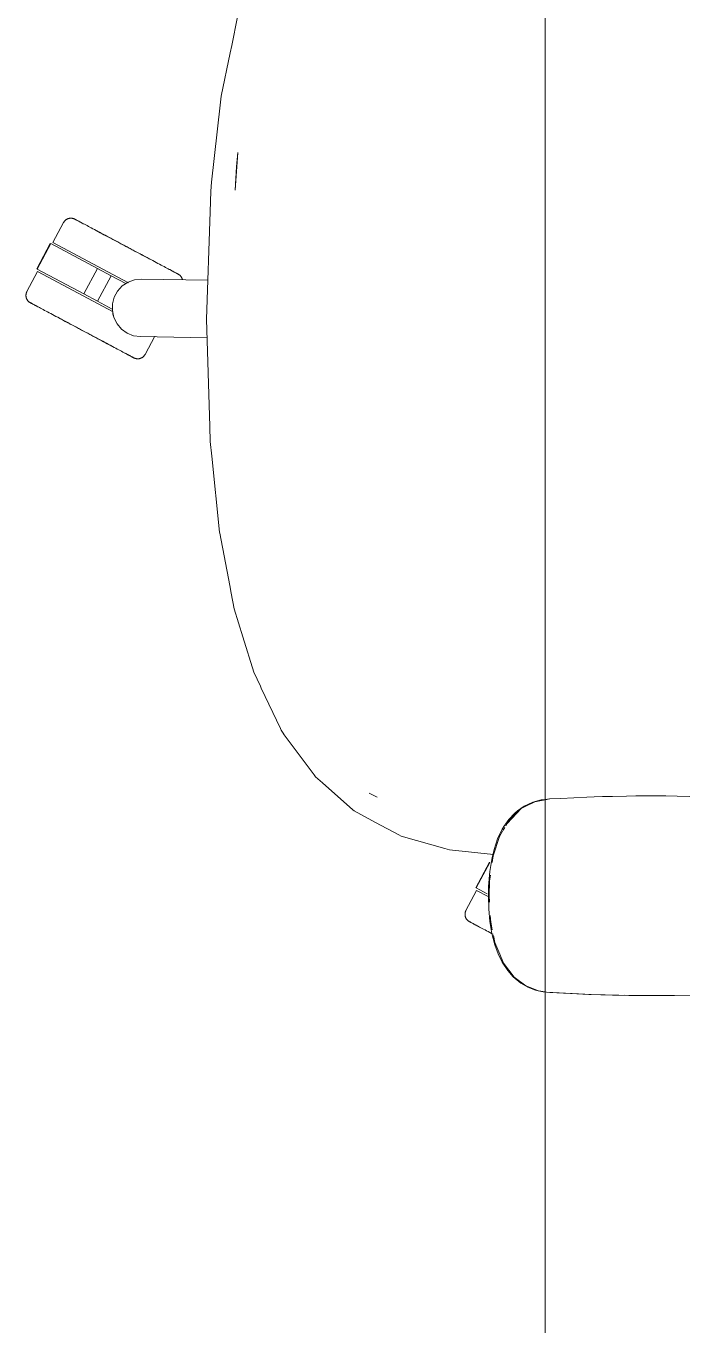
# Model space of a CAD drawing. Header units: millimetres. Extents: x 155927 to 317870, y -36033 to 97293.
# Drawn here: x 211260 to 211578, y 9941 to 10572 of the extents above; entities that cross this region are included whole.
import ezdxf

# ---------------------------------------------------------------- set-up
doc = ezdxf.new("R2010")
doc.units = ezdxf.units.MM
doc.header["$MEASUREMENT"] = 0
doc.layers.add('G-IMPT', color=8, linetype='CONTINUOUS', lineweight=9)
doc.layers.add('I-FURN', color=8, linetype='CONTINUOUS', lineweight=9)

msp = doc.modelspace()

# ---------------------------------------------------------------- linework, layer by layer
at = {"layer": 'G-IMPT'}
for p, q in [((211359.53, 10562.12), (211362.4, 10575.94)), ((211358.77, 10558.44), (211359.53, 10562.12)), ((211358.77, 10558.44), (211354.42, 10537.49)), ((211354.42, 10537.49), (211353.93, 10533.08)), ((211349.8, 10495.63), (211353.93, 10533.08)), ((211361.2, 10491.79), (211362.45, 10510.07)), ((211362.45, 10510.07), (211361.84, 10503.13)), ((211361.2, 10491.79), (211361.84, 10503.13)), ((211349.8, 10495.63), (211349.32, 10491.26)), ((211349, 10481.32), (211349.32, 10491.26)), ((211349, 10481.32), (211347.29, 10429.14)), ((211347.29, 10429.14), (211348.91, 10376.97)), ((211348.91, 10376.97), (211349.13, 10369.71)), ((211349.87, 10362.65), (211349.13, 10369.71)), ((211353.69, 10325.65), (211349.87, 10362.65)), ((211353.69, 10325.65), (211353.78, 10325.19)), ((211358.64, 10299.81), (211353.78, 10325.19)), ((211358.64, 10299.81), (211359.35, 10296.15)), ((211360.81, 10288.55), (211359.35, 10296.15)), ((211365, 10274.94), (211360.81, 10288.55)), ((211370.32, 10257.67), (211365, 10274.94)), ((211370.32, 10257.67), (211373.51, 10250.9)), ((211373.94, 10249.98), (211373.51, 10250.9)), ((211383.21, 10230.34), (211373.94, 10249.98)), ((211383.21, 10230.34), (211383.63, 10229.63)), ((211384.57, 10228.06), (211383.63, 10229.63)), ((211385.03, 10227.29), (211384.57, 10228.06)), ((211385.03, 10227.29), (211399.6, 10207.79)), ((211399.6, 10207.79), (211400.33, 10206.82)), ((211403.59, 10203.95), (211400.33, 10206.82)), ((211403.59, 10203.95), (211418.37, 10190.93)), ((211426.34, 10198.96), (211430.23, 10197)), ((211426.34, 10198.96), (211428.64, 10197.78)), ((211428.64, 10197.78), (211430.23, 10197)), ((211509.9, 10195.67), (211505.95, 10194.6)), ((211506.79, 10194.8), (211511.83, 10195.74)), ((211511.83, 10195.91), (211509.9, 10195.67)), ((211511.83, 10195.74), (211514.13, 10196.17)), ((211513.91, 10196.17), (211511.83, 10195.91)), ((211519.57, 10196.45), (211513.91, 10196.17)), ((211519.57, 10196.45), (211532.13, 10197.07)), ((211535.68, 10197.19), (211532.13, 10197.07)), ((211551.35, 10197.57), (211535.68, 10197.19)), ((211539.72, 10197.28), (211542.4, 10197.39)), ((211544.62, 10197.39), (211542.4, 10197.39)), ((211551.35, 10197.57), (211555.86, 10197.62)), ((211555.86, 10197.62), (211570.57, 10197.61)), ((211576.04, 10197.54), (211570.57, 10197.61)), ((211576.04, 10197.54), (211588.35, 10197.25)), ((211418.37, 10190.93), (211419.04, 10190.35)), ((211429.47, 10184.76), (211419.04, 10190.35)), ((211493.39, 10184.2), (211500.29, 10191.59)), ((211497.08, 10189.28), (211494.21, 10186.23)), ((211494.58, 10186.29), (211500.29, 10191.59)), ((211494.8, 10185.82), (211497.88, 10189.36)), ((211497.08, 10189.28), (211498.4, 10190.41)), ((211500.29, 10191.59), (211497.88, 10189.36)), ((211501.62, 10192.62), (211498.4, 10190.41)), ((211502.53, 10192.7), (211500.29, 10191.59)), ((211501.62, 10192.62), (211505.95, 10194.6)), ((211502.53, 10192.7), (211506.79, 10194.8)), ((211440.71, 10178.75), (211429.47, 10184.76)), ((211490.96, 10181.4), (211491.77, 10182.78)), ((211491.37, 10180.91), (211492.23, 10182.35)), ((211494.21, 10186.23), (211491.77, 10182.78)), ((211492.7, 10183.13), (211494.58, 10186.29)), ((211493.39, 10184.2), (211494.67, 10185.67)), ((211441.82, 10178.16), (211440.71, 10178.75)), ((211463.17, 10172.15), (211441.82, 10178.16)), ((211486.59, 10168.59), (211489.62, 10177.99)), ((211487.02, 10171.68), (211488.76, 10176.77)), ((211488.76, 10176.77), (211490.96, 10181.4)), ((211489.62, 10177.99), (211491.09, 10180.44)), ((211463.17, 10172.15), (211465.43, 10171.51)), ((211486.71, 10169.1), (211465.43, 10171.51)), ((211487.02, 10171.68), (211486.04, 10167.75)), ((211486.04, 10167.75), (211484.92, 10160.99)), ((211486.13, 10165.3), (211486.59, 10168.59)), ((211484.35, 10153.68), (211484.92, 10160.99)), ((211484.86, 10156.33), (211485.26, 10159.12)), ((211484.35, 10153.68), (211484.26, 10149.17)), ((211484.86, 10156.33), (211484.63, 10149.17)), ((211484.26, 10149.17), (211484.44, 10142.83)), ((211484.82, 10146.06), (211484.63, 10149.17)), ((211485, 10136.68), (211484.44, 10142.83)), ((211485.42, 10136.34), (211485.22, 10139.55)), ((211485, 10136.68), (211486, 10130.75)), ((211486.19, 10132.59), (211485.42, 10136.34)), ((211487.43, 10125.27), (211486, 10130.75)), ((211487.46, 10126.38), (211486.75, 10129.85)), ((211487.46, 10126.38), (211489.79, 10120.76)), ((211487.43, 10125.27), (211489.02, 10120.93)), ((211491, 10116.86), (211489.02, 10120.93)), ((211491.63, 10116.36), (211489.79, 10120.76)), ((211491, 10116.86), (211493.66, 10112.81)), ((211496.84, 10109.58), (211491.63, 10116.36)), ((211493.66, 10112.81), (211496.32, 10109.77)), ((211500.06, 10106.7), (211496.32, 10109.77)), ((211502.47, 10105.41), (211496.84, 10109.58)), ((211503.5, 10104.74), (211500.06, 10106.7)), ((211508.66, 10103), (211502.47, 10105.41)), ((211503.5, 10104.74), (211507.14, 10103.35)), ((211508.49, 10102.98), (211507.14, 10103.35)), ((211508.49, 10102.98), (211510.88, 10102.53)), ((211508.66, 10103), (211511.83, 10102.52)), ((211512.53, 10102.28), (211510.88, 10102.53)), ((211533.1, 10101.23), (211512.53, 10102.28)), ((211534.31, 10101.19), (211512.53, 10102.28)), ((211512.53, 10102.28), (211514.13, 10102.17)), ((211534.31, 10101.19), (211514.13, 10102.17)), ((211554.5, 10100.73), (211533.1, 10101.23)), ((211544.66, 10100.89), (211533.1, 10101.23)), ((211533.1, 10101.23), (211534.31, 10101.19)), ((211554.5, 10100.73), (211534.31, 10101.19)), ((211574.68, 10100.77), (211544.66, 10100.89)), ((211554.5, 10100.73), (211544.66, 10100.89)), ((211544.66, 10100.89), (211563.89, 10100.69)), ((211552.46, 10100.75), (211550.55, 10100.82)), ((211554.5, 10100.77), (211552.46, 10100.75)), ((211574.68, 10100.77), (211554.5, 10100.73)), ((211574.68, 10100.77), (211563.89, 10100.69)), ((211574.68, 10100.77), (211583.1, 10100.94))]:
    msp.add_line(p, q, dxfattribs=at)
at = {"layer": 'I-FURN'}
for p, q in [((211511.83, 9384.71), (211511.83, 10984.71)), ((211511.83, 10984.71), (211511.83, 9384.71)), ((211277.84, 10476.06), (211272.69, 10466.38)), ((211277.84, 10476.06), (211277.92, 10476.2)), ((211277.92, 10476.2), (211278, 10476.34)), ((211278, 10476.34), (211278.09, 10476.48)), ((211278.09, 10476.48), (211278.19, 10476.61)), ((211278.19, 10476.61), (211278.29, 10476.73)), ((211278.29, 10476.73), (211278.39, 10476.86)), ((211278.39, 10476.86), (211278.5, 10476.97)), ((211278.5, 10476.97), (211278.62, 10477.09)), ((211278.62, 10477.09), (211278.74, 10477.2)), ((211278.74, 10477.2), (211278.86, 10477.3)), ((211278.86, 10477.3), (211278.99, 10477.4)), ((211278.99, 10477.4), (211279.12, 10477.49)), ((211279.12, 10477.49), (211279.25, 10477.58)), ((211279.25, 10477.58), (211279.39, 10477.67)), ((211279.39, 10477.67), (211279.53, 10477.74)), ((211279.53, 10477.74), (211279.68, 10477.81)), ((211279.68, 10477.81), (211279.82, 10477.88)), ((211279.82, 10477.88), (211279.97, 10477.94)), ((211279.97, 10477.94), (211280.12, 10477.99)), ((211280.12, 10477.99), (211280.28, 10478.04)), ((211280.28, 10478.04), (211280.43, 10478.08)), ((211280.43, 10478.08), (211280.59, 10478.12)), ((211280.59, 10478.12), (211280.75, 10478.15)), ((211280.75, 10478.15), (211280.91, 10478.17)), ((211280.91, 10478.17), (211281.07, 10478.19)), ((211281.07, 10478.19), (211281.23, 10478.2)), ((211281.23, 10478.2), (211281.39, 10478.2)), ((211281.39, 10478.2), (211281.55, 10478.2)), ((211281.55, 10478.2), (211281.71, 10478.19)), ((211281.71, 10478.19), (211281.87, 10478.17)), ((211281.87, 10478.17), (211282.03, 10478.15)), ((211282.03, 10478.15), (211282.19, 10478.12)), ((211282.19, 10478.12), (211282.35, 10478.09)), ((211282.35, 10478.09), (211282.51, 10478.05)), ((211282.51, 10478.05), (211282.66, 10478)), ((211282.66, 10478), (211282.81, 10477.95)), ((211282.81, 10477.95), (211282.96, 10477.89)), ((211282.96, 10477.89), (211283.11, 10477.82)), ((211283.11, 10477.82), (211283.25, 10477.75)), ((211283.25, 10477.75), (211283.29, 10477.73)), ((211283.29, 10477.73), (211283.31, 10477.72)), ((211283.3, 10477.73), (211283.29, 10477.73)), ((211283.34, 10477.7), (211283.3, 10477.73)), ((211283.31, 10477.72), (211283.37, 10477.69)), ((211283.42, 10477.66), (211283.34, 10477.7)), ((211283.37, 10477.69), (211283.47, 10477.63)), ((211283.54, 10477.6), (211283.42, 10477.66)), ((211283.47, 10477.63), (211283.61, 10477.56)), ((211283.71, 10477.51), (211283.54, 10477.6)), ((211283.61, 10477.56), (211283.79, 10477.46)), ((211283.91, 10477.4), (211283.71, 10477.51)), ((211283.79, 10477.46), (211284.01, 10477.35)), ((211284.15, 10477.28), (211283.91, 10477.4)), ((211284.01, 10477.35), (211284.27, 10477.21)), ((211284.43, 10477.13), (211284.15, 10477.28)), ((211284.27, 10477.21), (211284.57, 10477.05)), ((211284.74, 10476.96), (211284.43, 10477.13)), ((211284.57, 10477.05), (211284.9, 10476.87)), ((211285.1, 10476.77), (211284.74, 10476.96)), ((211284.9, 10476.87), (211285.28, 10476.68)), ((211285.49, 10476.56), (211285.1, 10476.77)), ((211285.28, 10476.68), (211285.69, 10476.46)), ((211285.92, 10476.33), (211285.49, 10476.56)), ((211285.69, 10476.46), (211286.13, 10476.22)), ((211286.39, 10476.08), (211285.92, 10476.33)), ((211286.13, 10476.22), (211286.61, 10475.96)), ((211286.89, 10475.82), (211286.39, 10476.08)), ((211286.61, 10475.96), (211287.13, 10475.69)), ((211287.43, 10475.53), (211286.89, 10475.82)), ((211287.13, 10475.69), (211287.68, 10475.4)), ((211287.99, 10475.23), (211287.43, 10475.53)), ((211287.68, 10475.4), (211288.27, 10475.09)), ((211288.6, 10474.91), (211287.99, 10475.23)), ((211289.23, 10474.57), (211288.6, 10474.91)), ((211289.89, 10474.22), (211289.23, 10474.57)), ((211290.59, 10473.85), (211289.89, 10474.22)), ((211291.31, 10473.47), (211290.59, 10473.85)), ((211292.06, 10473.07), (211291.31, 10473.47)), ((211292.84, 10472.66), (211292.06, 10473.07)), ((211293.64, 10472.23), (211292.84, 10472.66)), ((211309.44, 10446.84), (211272.69, 10466.38)), ((211294.46, 10471.79), (211293.64, 10472.23)), ((211294.01, 10472.03), (211294.85, 10471.59)), ((211295.31, 10471.34), (211294.46, 10471.79)), ((211294.85, 10471.59), (211295.7, 10471.13)), ((211296.18, 10470.88), (211295.31, 10471.34)), ((211295.7, 10471.13), (211296.58, 10470.66)), ((211297.06, 10470.41), (211296.18, 10470.88)), ((211296.58, 10470.66), (211297.48, 10470.19)), ((211297.97, 10469.93), (211297.06, 10470.41)), ((211297.48, 10470.19), (211298.39, 10469.7)), ((211298.89, 10469.44), (211297.97, 10469.93)), ((211298.39, 10469.7), (211299.32, 10469.21)), ((211299.83, 10468.94), (211298.89, 10469.44)), ((211299.32, 10469.21), (211300.27, 10468.71)), ((211300.78, 10468.43), (211299.83, 10468.94)), ((211300.27, 10468.71), (211301.22, 10468.2)), ((211301.74, 10467.92), (211300.78, 10468.43)), ((211301.22, 10468.2), (211302.19, 10467.68)), ((211302.72, 10467.4), (211301.74, 10467.92)), ((211302.19, 10467.68), (211303.17, 10467.16)), ((211303.7, 10466.88), (211302.72, 10467.4)), ((211303.17, 10467.16), (211304.16, 10466.64)), ((211304.69, 10466.35), (211303.7, 10466.88)), ((211304.16, 10466.64), (211305.15, 10466.11)), ((211305.69, 10465.82), (211304.69, 10466.35)), ((211271.4, 10465.93), (211264.83, 10453.57)), ((211265, 10453.48), (211271.57, 10465.84)), ((211271.57, 10465.84), (211294.28, 10453.77)), ((211305.15, 10466.11), (211306.15, 10465.58)), ((211306.69, 10465.29), (211305.69, 10465.82)), ((211306.15, 10465.58), (211307.15, 10465.04)), ((211307.7, 10464.75), (211306.69, 10465.29)), ((211307.15, 10465.04), (211308.16, 10464.51)), ((211308.7, 10464.22), (211307.7, 10464.75)), ((211308.16, 10464.51), (211309.16, 10463.97)), ((211309.71, 10463.69), (211308.7, 10464.22)), ((211309.16, 10463.97), (211310.17, 10463.44)), ((211310.71, 10463.15), (211309.71, 10463.69)), ((211310.17, 10463.44), (211311.17, 10462.91)), ((211311.71, 10462.62), (211310.71, 10463.15)), ((211311.17, 10462.91), (211312.17, 10462.38)), ((211312.7, 10462.09), (211311.71, 10462.62)), ((211312.17, 10462.38), (211313.16, 10461.85)), ((211313.69, 10461.57), (211312.7, 10462.09)), ((211313.16, 10461.85), (211314.14, 10461.33)), ((211314.67, 10461.05), (211313.69, 10461.57)), ((211314.14, 10461.33), (211315.12, 10460.81)), ((211315.64, 10460.53), (211314.67, 10461.05)), ((211315.12, 10460.81), (211316.08, 10460.3)), ((211316.59, 10460.02), (211315.64, 10460.53)), ((211316.08, 10460.3), (211317.03, 10459.79)), ((211317.54, 10459.52), (211316.59, 10460.02)), ((211287.7, 10441.41), (211294.28, 10453.77)), ((211294.28, 10453.77), (211300.92, 10450.24)), ((211317.03, 10459.79), (211317.97, 10459.29)), ((211318.47, 10459.03), (211317.54, 10459.52)), ((211317.97, 10459.29), (211318.89, 10458.8)), ((211319.38, 10458.54), (211318.47, 10459.03)), ((211318.89, 10458.8), (211319.8, 10458.32)), ((211320.28, 10458.06), (211319.38, 10458.54)), ((211321.15, 10457.6), (211320.28, 10458.06)), ((211322.01, 10457.14), (211321.15, 10457.6)), ((211322.85, 10456.7), (211322.01, 10457.14)), ((211323.66, 10456.27), (211322.85, 10456.7)), ((211324.45, 10455.85), (211323.66, 10456.27)), ((211325.21, 10455.44), (211324.45, 10455.85)), ((211325.94, 10455.05), (211325.21, 10455.44)), ((211326.65, 10454.68), (211325.94, 10455.05)), ((211327.33, 10454.32), (211326.65, 10454.68)), ((211327.98, 10453.97), (211327.33, 10454.32)), ((211328.59, 10453.64), (211327.98, 10453.97)), ((211329.18, 10453.33), (211328.59, 10453.64)), ((211265.18, 10452.25), (211260.03, 10442.57)), ((211287.7, 10441.41), (211265, 10453.48)), ((211301.9, 10432.73), (211265.18, 10452.25)), ((211294.35, 10437.88), (211300.92, 10450.24)), ((211300.92, 10450.24), (211308.06, 10446.44)), ((211309.19, 10447.17), (211312.37, 10448.31)), ((211312.37, 10448.31), (211315.72, 10448.66)), ((211315.72, 10448.66), (211347.91, 10448.09)), ((211328.86, 10453.5), (211329.43, 10453.2)), ((211329.73, 10453.04), (211329.18, 10453.33)), ((211329.43, 10453.2), (211329.97, 10452.91)), ((211330.24, 10452.77), (211329.73, 10453.04)), ((211329.97, 10452.91), (211330.47, 10452.65)), ((211330.73, 10452.51), (211330.24, 10452.77)), ((211330.47, 10452.65), (211330.94, 10452.4)), ((211331.17, 10452.27), (211330.73, 10452.51)), ((211330.94, 10452.4), (211331.37, 10452.17)), ((211331.58, 10452.05), (211331.17, 10452.27)), ((211331.37, 10452.17), (211331.76, 10451.96)), ((211331.96, 10451.86), (211331.58, 10452.05)), ((211331.76, 10451.96), (211332.11, 10451.77)), ((211332.29, 10451.68), (211331.96, 10451.86)), ((211332.11, 10451.77), (211332.43, 10451.6)), ((211332.59, 10451.52), (211332.29, 10451.68)), ((211332.43, 10451.6), (211332.71, 10451.45)), ((211332.85, 10451.38), (211332.59, 10451.52)), ((211332.71, 10451.45), (211332.95, 10451.33)), ((211333.07, 10451.27), (211332.85, 10451.38)), ((211332.95, 10451.33), (211333.15, 10451.22)), ((211333.25, 10451.17), (211333.07, 10451.27)), ((211333.15, 10451.22), (211333.32, 10451.13)), ((211333.39, 10451.1), (211333.25, 10451.17)), ((211333.32, 10451.13), (211333.44, 10451.07)), ((211333.49, 10451.04), (211333.39, 10451.1)), ((211333.44, 10451.07), (211333.52, 10451.02)), ((211333.55, 10451.01), (211333.49, 10451.04)), ((211333.52, 10451.02), (211333.56, 10451)), ((211333.57, 10451), (211333.55, 10451.01)), ((211333.56, 10451), (211333.57, 10451)), ((211333.57, 10451), (211333.71, 10450.92)), ((211333.71, 10450.92), (211333.85, 10450.84)), ((211333.85, 10450.84), (211333.98, 10450.75)), ((211333.98, 10450.75), (211334.11, 10450.65)), ((211334.11, 10450.65), (211334.24, 10450.55)), ((211334.24, 10450.55), (211334.36, 10450.45)), ((211334.36, 10450.45), (211334.48, 10450.34)), ((211334.48, 10450.34), (211334.59, 10450.22)), ((211334.59, 10450.22), (211334.7, 10450.1)), ((211334.7, 10450.1), (211334.8, 10449.98)), ((211334.8, 10449.98), (211334.9, 10449.85)), ((211334.9, 10449.85), (211335, 10449.72)), ((211335, 10449.72), (211335.08, 10449.59)), ((211335.08, 10449.59), (211335.17, 10449.45)), ((211335.17, 10449.45), (211335.25, 10449.31)), ((211335.25, 10449.31), (211335.32, 10449.16)), ((211335.32, 10449.16), (211335.38, 10449.02)), ((211335.38, 10449.02), (211335.44, 10448.87)), ((211335.44, 10448.87), (211335.5, 10448.72)), ((211335.5, 10448.72), (211335.55, 10448.56)), ((211335.55, 10448.56), (211335.59, 10448.41)), ((211335.59, 10448.41), (211335.62, 10448.25)), ((211259.56, 10440.83), (211259.57, 10440.99)), ((211259.57, 10440.99), (211259.59, 10441.15)), ((211259.59, 10441.15), (211259.61, 10441.31)), ((211259.61, 10441.31), (211259.64, 10441.47)), ((211259.64, 10441.47), (211259.67, 10441.62)), ((211259.67, 10441.62), (211259.71, 10441.78)), ((211259.71, 10441.78), (211259.76, 10441.93)), ((211259.76, 10441.93), (211259.81, 10442.09)), ((211259.81, 10442.09), (211259.87, 10442.23)), ((211259.87, 10442.23), (211259.94, 10442.38)), ((211259.94, 10442.38), (211260.01, 10442.53)), ((211260.01, 10442.53), (211260.03, 10442.57)), ((211294.35, 10437.88), (211287.7, 10441.41)), ((211302.48, 10439.85), (211304.1, 10442.81)), ((211304.1, 10442.81), (211306.38, 10445.3)), ((211306.38, 10445.3), (211309.19, 10447.17)), ((211259.56, 10440.66), (211259.56, 10440.83)), ((211259.56, 10440.5), (211259.56, 10440.66)), ((211259.57, 10440.34), (211259.56, 10440.5)), ((211259.59, 10440.18), (211259.57, 10440.34)), ((211259.61, 10440.02), (211259.59, 10440.18)), ((211259.64, 10439.86), (211259.61, 10440.02)), ((211259.68, 10439.71), (211259.64, 10439.86)), ((211259.72, 10439.55), (211259.68, 10439.71)), ((211259.77, 10439.4), (211259.72, 10439.55)), ((211259.82, 10439.25), (211259.77, 10439.4)), ((211259.88, 10439.1), (211259.82, 10439.25)), ((211259.95, 10438.95), (211259.88, 10439.1)), ((211260.02, 10438.8), (211259.95, 10438.95)), ((211260.1, 10438.66), (211260.02, 10438.8)), ((211260.18, 10438.53), (211260.1, 10438.66)), ((211260.27, 10438.39), (211260.18, 10438.53)), ((211260.36, 10438.26), (211260.27, 10438.39)), ((211260.46, 10438.13), (211260.36, 10438.26)), ((211260.56, 10438.01), (211260.46, 10438.13)), ((211260.67, 10437.89), (211260.56, 10438.01)), ((211260.79, 10437.78), (211260.67, 10437.89)), ((211260.9, 10437.67), (211260.79, 10437.78)), ((211261.03, 10437.56), (211260.9, 10437.67)), ((211261.15, 10437.46), (211261.03, 10437.56)), ((211261.28, 10437.37), (211261.15, 10437.46)), ((211261.42, 10437.28), (211261.28, 10437.37)), ((211261.56, 10437.19), (211261.42, 10437.28)), ((211261.7, 10437.11), (211261.56, 10437.19)), ((211261.74, 10437.09), (211261.7, 10437.11)), ((211261.7, 10437.11), (211261.7, 10437.11)), ((211261.7, 10437.11), (211261.72, 10437.1)), ((211261.72, 10437.1), (211261.78, 10437.07)), ((211261.83, 10437.05), (211261.74, 10437.09)), ((211261.78, 10437.07), (211261.88, 10437.02)), ((211261.95, 10436.98), (211261.83, 10437.05)), ((211261.88, 10437.02), (211262.02, 10436.94)), ((211262.11, 10436.89), (211261.95, 10436.98)), ((211262.02, 10436.94), (211262.2, 10436.85)), ((211262.31, 10436.79), (211262.11, 10436.89)), ((211262.2, 10436.85), (211262.42, 10436.73)), ((211262.55, 10436.66), (211262.31, 10436.79)), ((211262.42, 10436.73), (211262.68, 10436.59)), ((211262.83, 10436.51), (211262.55, 10436.66)), ((211262.68, 10436.59), (211262.97, 10436.44)), ((211263.15, 10436.34), (211262.83, 10436.51)), ((211262.97, 10436.44), (211263.31, 10436.26)), ((211263.5, 10436.15), (211263.15, 10436.34)), ((211263.31, 10436.26), (211263.68, 10436.06)), ((211263.9, 10435.94), (211263.5, 10436.15)), ((211263.68, 10436.06), (211264.09, 10435.84)), ((211264.33, 10435.72), (211263.9, 10435.94)), ((211264.09, 10435.84), (211264.54, 10435.6)), ((211264.79, 10435.47), (211264.33, 10435.72)), ((211264.54, 10435.6), (211265.02, 10435.35)), ((211265.29, 10435.2), (211264.79, 10435.47)), ((211265.02, 10435.35), (211265.54, 10435.07)), ((211265.83, 10434.92), (211265.29, 10435.2)), ((211265.54, 10435.07), (211266.09, 10434.78)), ((211266.4, 10434.61), (211265.83, 10434.92)), ((211266.09, 10434.78), (211266.67, 10434.47)), ((211301.49, 10434.08), (211294.35, 10437.88)), ((211301.56, 10433.22), (211301.62, 10436.59)), ((211301.62, 10436.59), (211302.48, 10439.85)), ((211266.67, 10434.47), (211267.29, 10434.14)), ((211267.29, 10434.14), (211267.94, 10433.8)), ((211267.94, 10433.8), (211268.61, 10433.44)), ((211268.61, 10433.44), (211269.32, 10433.06)), ((211269.32, 10433.06), (211270.06, 10432.67)), ((211270.06, 10432.67), (211270.82, 10432.27)), ((211270.82, 10432.27), (211271.61, 10431.85)), ((211271.61, 10431.85), (211272.42, 10431.41)), ((211272.42, 10431.41), (211273.25, 10430.97)), ((211273.25, 10430.97), (211274.11, 10430.52)), ((211274.11, 10430.52), (211274.99, 10430.05)), ((211274.99, 10430.05), (211275.88, 10429.57)), ((211276.37, 10429.31), (211275.47, 10429.79)), ((211275.88, 10429.57), (211276.8, 10429.09)), ((211277.3, 10428.82), (211276.37, 10429.31)), ((211276.8, 10429.09), (211277.73, 10428.59)), ((211278.23, 10428.32), (211277.3, 10428.82)), ((211277.73, 10428.59), (211278.67, 10428.09)), ((211279.18, 10427.82), (211278.23, 10428.32)), ((211302.31, 10429.93), (211301.56, 10433.22)), ((211303.82, 10426.92), (211302.31, 10429.93)), ((211278.67, 10428.09), (211279.63, 10427.58)), ((211280.15, 10427.3), (211279.18, 10427.82)), ((211279.63, 10427.58), (211280.6, 10427.07)), ((211281.12, 10426.79), (211280.15, 10427.3)), ((211280.6, 10427.07), (211281.57, 10426.55)), ((211282.11, 10426.26), (211281.12, 10426.79)), ((211281.57, 10426.55), (211282.56, 10426.02)), ((211283.1, 10425.74), (211282.11, 10426.26)), ((211282.56, 10426.02), (211283.56, 10425.49)), ((211284.09, 10425.21), (211283.1, 10425.74)), ((211283.56, 10425.49), (211284.55, 10424.96)), ((211285.1, 10424.67), (211284.09, 10425.21)), ((211284.55, 10424.96), (211285.56, 10424.43)), ((211286.1, 10424.14), (211285.1, 10424.67)), ((211285.56, 10424.43), (211286.56, 10423.89)), ((211287.11, 10423.6), (211286.1, 10424.14)), ((211286.56, 10423.89), (211287.57, 10423.36)), ((211288.11, 10423.07), (211287.11, 10423.6)), ((211287.57, 10423.36), (211288.57, 10422.82)), ((211289.11, 10422.54), (211288.11, 10423.07)), ((211288.57, 10422.82), (211289.57, 10422.29)), ((211290.11, 10422.01), (211289.11, 10422.54)), ((211289.57, 10422.29), (211290.57, 10421.76)), ((211291.11, 10421.48), (211290.11, 10422.01)), ((211306.02, 10424.35), (211303.82, 10426.92)), ((211308.76, 10422.39), (211306.02, 10424.35)), ((211311.89, 10421.14), (211308.76, 10422.39)), ((211290.57, 10421.76), (211291.56, 10421.24)), ((211292.09, 10420.95), (211291.11, 10421.48)), ((211291.56, 10421.24), (211292.55, 10420.71)), ((211293.07, 10420.43), (211292.09, 10420.95)), ((211292.55, 10420.71), (211293.52, 10420.19)), ((211294.04, 10419.92), (211293.07, 10420.43)), ((211293.52, 10420.19), (211294.48, 10419.68)), ((211295, 10419.41), (211294.04, 10419.92)), ((211294.48, 10419.68), (211295.43, 10419.18)), ((211295.94, 10418.91), (211295, 10419.41)), ((211295.43, 10419.18), (211296.37, 10418.68)), ((211296.87, 10418.41), (211295.94, 10418.91)), ((211296.37, 10418.68), (211297.29, 10418.19)), ((211297.79, 10417.93), (211296.87, 10418.41)), ((211297.29, 10418.19), (211298.2, 10417.71)), ((211298.68, 10417.45), (211297.79, 10417.93)), ((211298.2, 10417.71), (211299.09, 10417.23)), ((211299.56, 10416.98), (211298.68, 10417.45)), ((211299.09, 10417.23), (211299.96, 10416.77)), ((211300.42, 10416.53), (211299.56, 10416.98)), ((211299.96, 10416.77), (211300.8, 10416.32)), ((211301.25, 10416.08), (211300.42, 10416.53)), ((211300.8, 10416.32), (211301.63, 10415.88)), ((211301.63, 10415.88), (211302.43, 10415.46)), ((211315.23, 10420.67), (211311.89, 10421.14)), ((211347.57, 10420.11), (211315.23, 10420.67)), ((211317.42, 10412.05), (211322.12, 10420.89)), ((211302.43, 10415.46), (211303.2, 10415.04)), ((211303.2, 10415.04), (211303.95, 10414.65)), ((211303.95, 10414.65), (211304.68, 10414.26)), ((211304.68, 10414.26), (211305.37, 10413.89)), ((211305.37, 10413.89), (211306.03, 10413.54)), ((211306.03, 10413.54), (211306.67, 10413.2)), ((211306.67, 10413.2), (211307.27, 10412.88)), ((211307.58, 10412.72), (211307, 10413.03)), ((211307.27, 10412.88), (211307.84, 10412.58)), ((211308.13, 10412.42), (211307.58, 10412.72)), ((211307.84, 10412.58), (211308.37, 10412.3)), ((211308.65, 10412.15), (211308.13, 10412.42)), ((211308.37, 10412.3), (211308.87, 10412.03)), ((211309.13, 10411.89), (211308.65, 10412.15)), ((211308.87, 10412.03), (211309.34, 10411.78)), ((211309.58, 10411.66), (211309.13, 10411.89)), ((211309.34, 10411.78), (211309.77, 10411.55)), ((211309.99, 10411.44), (211309.58, 10411.66)), ((211309.77, 10411.55), (211310.16, 10411.34)), ((211310.36, 10411.24), (211309.99, 10411.44)), ((211310.16, 10411.34), (211310.52, 10411.16)), ((211310.7, 10411.06), (211310.36, 10411.24)), ((211310.52, 10411.16), (211310.84, 10410.99)), ((211310.99, 10410.9), (211310.7, 10411.06)), ((211310.84, 10410.99), (211311.12, 10410.84)), ((211311.25, 10410.77), (211310.99, 10410.9)), ((211311.12, 10410.84), (211311.36, 10410.71)), ((211311.47, 10410.65), (211311.25, 10410.77)), ((211311.36, 10410.71), (211311.56, 10410.6)), ((211311.65, 10410.55), (211311.47, 10410.65)), ((211311.56, 10410.6), (211311.72, 10410.52)), ((211311.79, 10410.48), (211311.65, 10410.55)), ((211311.72, 10410.52), (211311.84, 10410.45)), ((211311.89, 10410.43), (211311.79, 10410.48)), ((211311.84, 10410.45), (211311.92, 10410.41)), ((211311.95, 10410.39), (211311.89, 10410.43)), ((211311.92, 10410.41), (211311.97, 10410.39)), ((211311.97, 10410.38), (211311.95, 10410.39)), ((211311.97, 10410.39), (211311.97, 10410.38)), ((211312.01, 10410.36), (211311.97, 10410.38)), ((211312.15, 10410.29), (211312.01, 10410.36)), ((211312.3, 10410.23), (211312.15, 10410.29)), ((211312.45, 10410.17), (211312.3, 10410.23)), ((211312.6, 10410.11), (211312.45, 10410.17)), ((211312.76, 10410.07), (211312.6, 10410.11)), ((211312.91, 10410.03), (211312.76, 10410.07)), ((211313.07, 10409.99), (211312.91, 10410.03)), ((211313.23, 10409.96), (211313.07, 10409.99)), ((211313.39, 10409.94), (211313.23, 10409.96)), ((211313.55, 10409.92), (211313.39, 10409.94)), ((211313.71, 10409.91), (211313.55, 10409.92)), ((211313.87, 10409.91), (211313.71, 10409.91)), ((211314.03, 10409.92), (211313.87, 10409.91)), ((211314.19, 10409.93), (211314.03, 10409.92)), ((211314.35, 10409.94), (211314.19, 10409.93)), ((211314.51, 10409.96), (211314.35, 10409.94)), ((211314.67, 10409.99), (211314.51, 10409.96)), ((211314.83, 10410.03), (211314.67, 10409.99)), ((211314.99, 10410.07), (211314.83, 10410.03)), ((211315.14, 10410.12), (211314.99, 10410.07)), ((211315.29, 10410.17), (211315.14, 10410.12)), ((211315.44, 10410.23), (211315.29, 10410.17)), ((211315.59, 10410.3), (211315.44, 10410.23)), ((211315.73, 10410.37), (211315.59, 10410.3)), ((211315.87, 10410.45), (211315.73, 10410.37)), ((211316.01, 10410.53), (211315.87, 10410.45)), ((211316.15, 10410.62), (211316.01, 10410.53)), ((211316.28, 10410.71), (211316.15, 10410.62)), ((211316.4, 10410.81), (211316.28, 10410.71)), ((211316.53, 10410.92), (211316.4, 10410.81)), ((211316.65, 10411.03), (211316.53, 10410.92)), ((211316.76, 10411.14), (211316.65, 10411.03)), ((211316.87, 10411.26), (211316.76, 10411.14)), ((211316.97, 10411.38), (211316.87, 10411.26)), ((211317.07, 10411.51), (211316.97, 10411.38)), ((211317.17, 10411.64), (211317.07, 10411.51)), ((211317.26, 10411.77), (211317.17, 10411.64)), ((211317.34, 10411.91), (211317.26, 10411.77)), ((211317.42, 10412.05), (211317.34, 10411.91)), ((211484.76, 10165.39), (211478.18, 10153.03)), ((211478.35, 10152.94), (211484.93, 10165.3)), ((211484.93, 10165.3), (211485.02, 10165.25)), ((211478.54, 10151.71), (211473.39, 10142.02)), ((211483.65, 10150.12), (211478.35, 10152.94)), ((211484.17, 10148.71), (211478.54, 10151.71)), ((211472.92, 10140.28), (211472.93, 10140.44)), ((211472.92, 10140.12), (211472.92, 10140.28)), ((211472.92, 10139.96), (211472.92, 10140.12)), ((211472.93, 10139.8), (211472.92, 10139.96)), ((211472.93, 10140.44), (211472.95, 10140.6)), ((211472.95, 10139.64), (211472.93, 10139.8)), ((211472.95, 10140.6), (211472.97, 10140.76)), ((211472.97, 10139.48), (211472.95, 10139.64)), ((211472.97, 10140.76), (211473, 10140.92)), ((211473, 10139.32), (211472.97, 10139.48)), ((211473, 10140.92), (211473.03, 10141.08)), ((211473.03, 10139.16), (211473, 10139.32)), ((211473.03, 10141.08), (211473.07, 10141.23)), ((211473.08, 10139.01), (211473.03, 10139.16)), ((211473.07, 10141.23), (211473.12, 10141.39)), ((211473.12, 10138.85), (211473.08, 10139.01)), ((211473.12, 10141.39), (211473.17, 10141.54)), ((211473.18, 10138.7), (211473.12, 10138.85)), ((211473.17, 10141.54), (211473.23, 10141.69)), ((211473.24, 10138.55), (211473.18, 10138.7)), ((211473.23, 10141.69), (211473.3, 10141.84)), ((211473.3, 10138.4), (211473.24, 10138.55)), ((211473.3, 10141.84), (211473.37, 10141.98)), ((211473.38, 10138.26), (211473.3, 10138.4)), ((211473.37, 10141.98), (211473.39, 10142.02)), ((211473.45, 10138.12), (211473.38, 10138.26)), ((211473.54, 10137.98), (211473.45, 10138.12)), ((211473.63, 10137.85), (211473.54, 10137.98)), ((211473.72, 10137.71), (211473.63, 10137.85)), ((211473.82, 10137.59), (211473.72, 10137.71)), ((211473.92, 10137.46), (211473.82, 10137.59)), ((211474.03, 10137.35), (211473.92, 10137.46)), ((211474.15, 10137.23), (211474.03, 10137.35)), ((211474.26, 10137.12), (211474.15, 10137.23)), ((211474.39, 10137.02), (211474.26, 10137.12)), ((211474.51, 10136.92), (211474.39, 10137.02)), ((211474.64, 10136.82), (211474.51, 10136.92)), ((211474.78, 10136.73), (211474.64, 10136.82)), ((211474.91, 10136.65), (211474.78, 10136.73)), ((211475.06, 10136.57), (211474.91, 10136.65)), ((211475.1, 10136.54), (211475.06, 10136.57)), ((211475.06, 10136.57), (211475.06, 10136.57)), ((211475.06, 10136.57), (211475.08, 10136.56)), ((211475.08, 10136.56), (211475.14, 10136.53)), ((211475.19, 10136.5), (211475.1, 10136.54)), ((211475.14, 10136.53), (211475.24, 10136.47)), ((211475.31, 10136.44), (211475.19, 10136.5)), ((211475.24, 10136.47), (211475.38, 10136.4)), ((211475.47, 10136.35), (211475.31, 10136.44)), ((211475.38, 10136.4), (211475.56, 10136.3)), ((211475.67, 10136.24), (211475.47, 10136.35)), ((211475.56, 10136.3), (211475.78, 10136.19)), ((211475.91, 10136.11), (211475.67, 10136.24)), ((211475.78, 10136.19), (211476.03, 10136.05)), ((211476.19, 10135.97), (211475.91, 10136.11)), ((211476.03, 10136.05), (211476.33, 10135.89)), ((211476.51, 10135.8), (211476.19, 10135.97)), ((211476.33, 10135.89), (211476.67, 10135.71)), ((211476.86, 10135.61), (211476.51, 10135.8)), ((211476.67, 10135.71), (211477.04, 10135.51)), ((211477.26, 10135.4), (211476.86, 10135.61)), ((211477.04, 10135.51), (211477.45, 10135.3)), ((211477.69, 10135.17), (211477.26, 10135.4)), ((211477.45, 10135.3), (211477.9, 10135.06)), ((211478.15, 10134.92), (211477.69, 10135.17)), ((211477.9, 10135.06), (211478.38, 10134.8)), ((211478.65, 10134.66), (211478.15, 10134.92)), ((211478.38, 10134.8), (211478.9, 10134.53)), ((211479.19, 10134.37), (211478.65, 10134.66)), ((211478.9, 10134.53), (211479.45, 10134.23)), ((211479.76, 10134.07), (211479.19, 10134.37)), ((211479.45, 10134.23), (211480.03, 10133.92)), ((211480.03, 10133.92), (211480.65, 10133.6)), ((211480.65, 10133.6), (211481.29, 10133.25)), ((211481.29, 10133.25), (211481.97, 10132.89)), ((211481.97, 10132.89), (211482.68, 10132.52)), ((211482.68, 10132.52), (211483.41, 10132.12)), ((211483.41, 10132.12), (211484.18, 10131.72)), ((211484.18, 10131.72), (211484.96, 10131.3)), ((211484.96, 10131.3), (211485.78, 10130.87)), ((211485.78, 10130.87), (211486.61, 10130.43))]:
    msp.add_line(p, q, dxfattribs=at)
msp.add_arc((211315.29, 10434.67), 13.81, 192.34734, 197.33603, dxfattribs=at)
msp.add_open_spline([(211301.97, 10431.02), (211301.85, 10431.45), (211301.78, 10431.88), (211301.72, 10432.32)], degree=3, dxfattribs=at)

doc.saveas('drawing.dxf')
